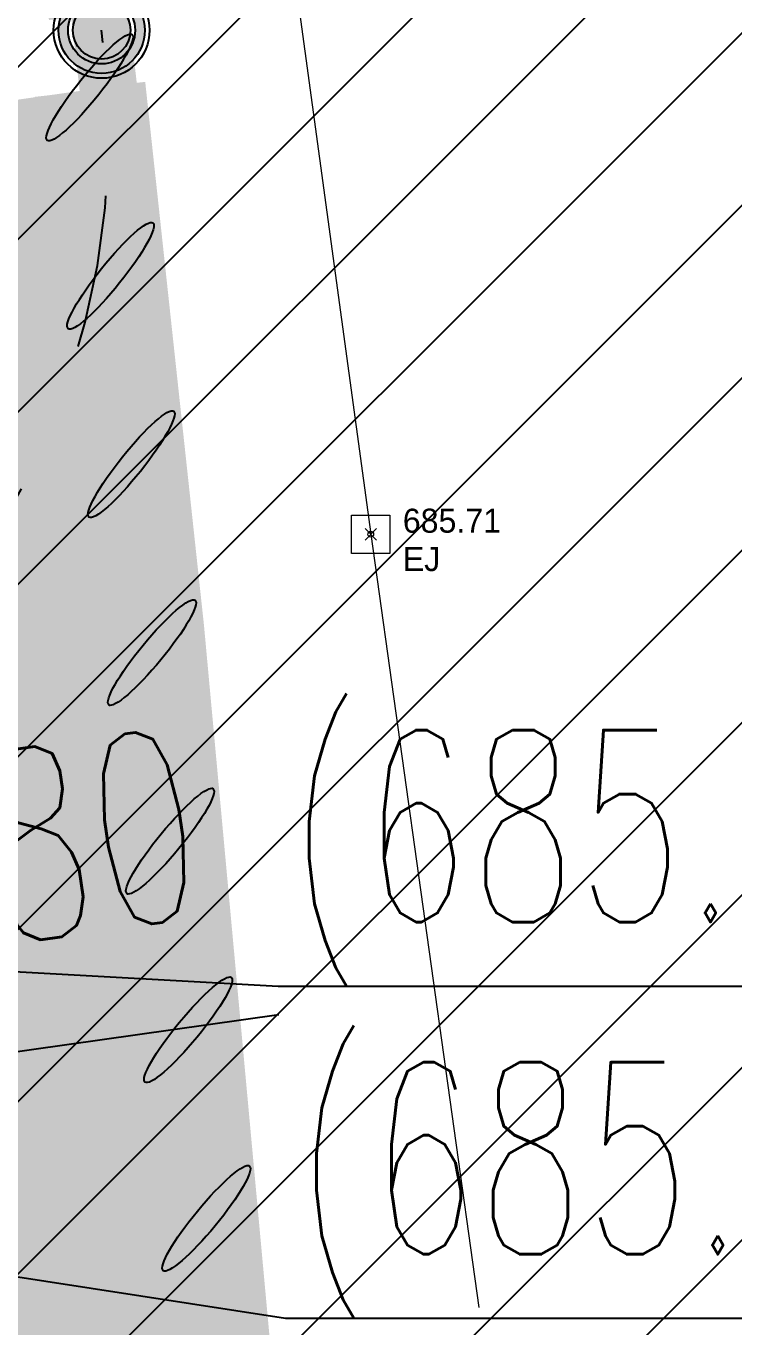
# Model space of a CAD drawing. Extents: x 350769 to 354978, y 6304672 to 6307963.
# Drawn here: x 352711.96 to 352715.65, y 6306043.65 to 6306050.43 of the extents above; entities that cross this region are included whole.
import ezdxf
from ezdxf import colors
from ezdxf.entities.mleader import LeaderData, LeaderLine
from ezdxf.math import Vec2, Vec3

# ---------------------------------------------------------------- set-up
doc = ezdxf.new("R2010")
doc.units = 0
doc.header["$PDMODE"] = 35
doc.header["$PDSIZE"] = 0.03
for name, pattern in [('1-1', [2, 1, -1]), ('CENTER', [50.800000000000004, 31.75, -6.35, 6.35, -6.35]), ('CONTINUA', [0]), ('CONTINUOS', [0]), ('DASHED', [19.049999999999997, 12.7, -6.35]), ('HIDDEN', [9.524999999999999, 6.35, -3.175])]:
    doc.linetypes.add(name, pattern=pattern)
doc.layers.get('0').update_dxf_attribs({"linetype": 'CONTINUOUS'})
doc.layers.get('Defpoints').update_dxf_attribs({"linetype": 'CONTINUOUS'})
for name, color, linetype in [('00_Demarcacion Existente', 252, 'CONTINUOUS'), ('01_Dem Ext_Transl_niv.anillo', 130, 'CONTINUOUS'), ('01_Dem Ext_Vereda HC', 1, 'CONTINUOUS'), ('02_Geo ext_Acotamiento', 7, 'CONTINUOUS'), ('03_S3_Pav ext_Cota', 2, 'CONTINUOUS'), ('1-Dem-Proy-Bolardo Ciclovia', 251, 'CONTINUOUS'), ('2-ACHURADO PAVIMENTO HORMIGON 3', 8, 'CONTINUOUS'), ('3-PAVIMENTO EJE', 161, 'CENTER'), ('C-TINN', 5, 'CONTINUOUS'), ('LE_proyección abajo', 4, 'HIDDEN'), ('Lot_ET1_ 8-DEM EXT DEMARCACION CICLOVIA', 210, 'CONTINUOUS'), ('V-NODE-TEXT DIC 2012', 31, 'CONTINUOUS')]:
    doc.layers.add(name, color=color, linetype=linetype)
doc.layers.add('0_ASD_TOPOGRAFIA_ELEMENTOS', color=7, linetype='CONTINUOS', lineweight=5, true_color=0xbdbdbd)
doc.styles.add('ROMANS', font='romans.shx', dxfattribs={"width": 0.65})
doc.dimstyles.new('Principal', dxfattribs={"dimscale": 0, "dimtxt": 2, "dimasz": 2, "dimexe": 1, "dimexo": 1, "dimtad": 1, "dimrnd": 0.05, "dimzin": 1, "dimtxsty": 'ROMANS', "dimcen": 2.5, "dimclrt": 2, "dimaunit": 2, "dimadec": 0, "dimazin": 0, "dimtfac": 1, "dimtmove": 0, "dimatfit": 3, "dimfxl": 1, "dimfxlon": 1, "dimarcsym": 0})

# ---------------------------------------------------------------- blocks, each defined once
blk = doc.blocks.new('SEPA')
at = {"linetype": 'ByBlock'}
blk.add_ellipse((0, 0), major_axis=(-0.25, 0.2500000000000001), ratio=0.1697056274847714, start_param=-1.570796326794897, end_param=4.71238898038469, dxfattribs=at)
blk = doc.blocks.new('A$C66036E5C')
at = {"layer": 'LE_proyección abajo', "color": 210, "linetype": 'DASHED', "ltscale": 20}
blk.add_arc((482.7584485073039, 724.5894825345222), 31.90839099002005, 209.6640954582874, 163.5204834558228, dxfattribs=at)
blk = doc.blocks.new('_Dot')
at = {"color": 0, "linetype": 'ByBlock', "lineweight": -2}
blk.add_line((-0.5, 0), (-1, 0), dxfattribs=at)
at = {"color": 0, "linetype": 'ByBlock', "const_width": 0.5}
blk.add_lwpolyline([(-0.25, 0, 1), (0.25, 0, 1)], format="xyb", close=True, dxfattribs=at)
blk = doc.blocks.new('*D1302')
at = {"layer": '02_Geo ext_Acotamiento', "color": 0, "lineweight": -2, "transparency": 16777216}
for p, q in [((352710.7862515657, 6306044.928040219), (352713.2745873565, 6306045.27993888)), ((352709.1297682128, 6306042.29245642), (352710.7862515657, 6306044.928040219)), ((352708.2385947763, 6306042.166427312), (352708.1685817788, 6306042.661501226)), ((352711.0110894775, 6306042.558511523), (352712.0012373051, 6306042.698537518)), ((352708.2385947763, 6306042.166427312), (352710.0209416496, 6306042.418485528)), ((352708.2385947763, 6306042.166427312), (352710.0209416496, 6306042.418485528)), ((352710.0209416496, 6306042.418485528), (352710.0909546471, 6306041.923411614)), ((352707.2484469484, 6306042.026401318), (352706.2582991207, 6306041.886375323))]:
    blk.add_line(p, q, dxfattribs=at)
at = {"layer": '02_Geo ext_Acotamiento', "color": 0, "transparency": 16777216}
for points in [[(352710.9877518116, 6306042.723536161), (352711.0344271433, 6306042.393486884), (352710.0209416496, 6306042.418485528)], [(352707.2251092825, 6306042.191425956), (352707.2717846142, 6306041.86137668), (352708.2385947763, 6306042.166427312)]]:
    blk.add_solid(points, dxfattribs=at)
at = {"layer": 'Defpoints', "color": 0, "transparency": 16777216}
for p in [(352709.9967613433, 6306042.589468621), (352710.0209416496, 6306042.418485528), (352708.2423465232, 6306042.139898066)]:
    blk.add_point(p, dxfattribs=at)
at = {"layer": '02_Geo ext_Acotamiento', "color": 2, "transparency": 16777216, "insert": (352711.9033125312, 6306046.002784452), "char_height": 1, "attachment_point": 5, "rotation": 8.049350465522451, "style": 'ROMANS'}
blk.add_mtext('1,80', dxfattribs=at)
blk = doc.blocks.new('J-BOLARDO-CICLOVIA')
h = blk.add_hatch(color=5)
h.dxf.hatch_style = 1
edge = h.paths.add_edge_path()
edge.add_arc((-5.820766091346741e-11, -9.313225746154785e-10), 0.1746571833500639, 0, 360)
edge = h.paths.add_edge_path()
edge.add_arc((0, 0), 0.22465718339663, 0, 180)
edge.add_arc((0, 0), 0.22465718339663, 180, 360)
h = blk.add_hatch(color=5)
h.dxf.hatch_style = 1
edge = h.paths.add_edge_path()
edge.add_arc((0, 0), 0.1496571833898608, 0, 360)
for radius in [0.2496571833898608, 0.2246571833898608, 0.1746571833898608, 0.1496571833898608]:
    blk.add_circle((0, 0), radius)
blk = doc.blocks.new('TOPOGRAFIA')
at = {"layer": '3-PAVIMENTO EJE', "color": 9, "lineweight": 0, "true_color": 0xbdbdbd, "flags": 128}
blk.add_lwpolyline([(390709.9129999999, 6303075.198), (390711.146, 6303066.592999999), (390712.583, 6303056.374), (390713.754, 6303047.782000001), (390714.45, 6303042.802999999), (390715.826, 6303033.012), (390717.498, 6303021.297), (390719.055, 6303010.605), (390721.22, 6302995.419)], dxfattribs=at)
at = {"layer": 'C-TINN', "color": 9, "linetype": 'Continuous', "lineweight": 0, "true_color": 0xbdbdbd, "elevation": 685.707}
blk.add_lwpolyline([(390713.654, 6303047.682), (390713.654, 6303047.881999999), (390713.854, 6303047.881999999), (390713.854, 6303047.682), (390713.654, 6303047.682)], dxfattribs=at)
at = {"layer": 'C-TINN', "color": 9, "linetype": 'Continuous', "lineweight": 0, "true_color": 0xbdbdbd}
blk.add_point((390713.754, 6303047.782, 685.707), dxfattribs=at)
at = {"layer": 'V-NODE-TEXT DIC 2012', "color": 9, "lineweight": 0, "true_color": 0xbdbdbd}
blk.add_point((390713.754, 6303047.782), dxfattribs=at)
for s, p in [('685.71', (390713.9207893219, 6303047.790210677)), ('EJ', (390713.9207893219, 6303047.590210678))]:
    blk.add_text(s, height=0.125, dxfattribs=at).set_placement(p)

msp = doc.modelspace()

# ---------------------------------------------------------------- hatches: boundary and pattern name
at = {"layer": '00_Demarcacion Existente'}
h = msp.add_hatch(color=253, dxfattribs=at)
h.dxf.hatch_style = 1
h.paths.add_polyline_path([(352709.8012281299, 6306049.748898434), (352712.291936718, 6306050.098354648), (352712.9393117668, 6306044.542747508), (352713.282621615, 6306040.558812944), (352713.6572253772, 6306036.070591214), (352713.7875968575, 6306034.584185553), (352714.2731324331, 6306029.611264719), (352714.4895114821, 6306027.609766426), (352714.9794760399, 6306023.646298225), (352715.1156036961, 6306022.568164718), (352713.0823215737, 6306022.286813159)])
at = {"layer": '01_Dem Ext_Vereda HC'}
h = msp.add_hatch(dxfattribs=at)
h.set_pattern_fill('ANSI37', color=256, scale=0.1, style=0)
h.set_pattern_definition([(45, (0, 0), (-0.2245064030267289, 0.2245064030267289), []), (135, (0, 0), (-0.2245064030267289, -0.2245064030267288), [])])
edge = h.paths.add_edge_path()
edge.add_line((352706.6138017186, 6306052.606426338), (352705.6397006552, 6306052.46843069))
edge.add_line((352705.6397006552, 6306052.46843069), (352705.6246681602, 6306052.45940659))
edge.add_line((352705.6246681602, 6306052.45940659), (352710.5736367017, 6306019.163261436))
edge.add_line((352710.5736367017, 6306019.163261436), (352711.6318017173, 6306019.308426337))
edge.add_line((352711.6318017173, 6306019.308426337), (352712.5235633319, 6306019.647972762))
edge.add_line((352712.5235633319, 6306019.647972762), (352707.6399234733, 6306052.504593334))
edge.add_arc((352706.8136094784, 6306049.399010234), 3.213633645272045, 75.10030627151744, 93.56466585267395)
at = {"layer": '2-ACHURADO PAVIMENTO HORMIGON 3'}
h = msp.add_hatch(dxfattribs=at)
h.set_pattern_fill('ANSI31', color=256, scale=0.2)
h.set_pattern_definition([(45, (-167.0934497607523, -618.2674995297566), (-0.4490128060534577, 0.4490128060534577), [])])
edge = h.paths.add_edge_path()
edge.add_arc((352725.8014872428, 6306039.460211772), 31.90839103029276, 112.8989570751179, 124.7660204018303)
edge.add_line((352707.6064777434, 6306065.672557097), (352708.5708500112, 6306058.933516975))
edge.add_line((352708.5708500112, 6306058.933516975), (352709.561383064, 6306059.070791414))
edge.add_line((352709.561383064, 6306059.070791414), (352710.110900268, 6306055.105632856))
edge.add_line((352710.110900268, 6306055.105632856), (352710.6368215142, 6306051.132847753))
edge.add_line((352710.6368215142, 6306051.132847753), (352711.1290201565, 6306047.154237834))
edge.add_line((352711.1290201565, 6306047.154237834), (352711.5882846831, 6306043.173039287))
edge.add_line((352711.5882846831, 6306043.173039287), (352712.0293023196, 6306039.193430718))
edge.add_line((352712.0293023196, 6306039.193430718), (352712.4698263224, 6306035.218276583))
edge.add_line((352712.4698263224, 6306035.218276583), (352712.9276335164, 6306031.249711096))
edge.add_line((352712.9276335164, 6306031.249711096), (352713.4177738185, 6306027.287739489))
edge.add_line((352713.4177738185, 6306027.287739489), (352713.9417759222, 6306023.329451476))
edge.add_line((352713.9417759222, 6306023.329451476), (352714.4903149946, 6306019.371350899))
edge.add_line((352714.4903149946, 6306019.371350899), (352715.9331204444, 6306009.116171985))
edge.add_arc((352725.8014872195, 6306039.460211798), 31.90839098047501, 251.9846463508997, 263.1178524608985)
edge.add_line((352721.9779843243, 6306007.781729502), (352713.3857031197, 6306068.853981907))
at = {"layer": 'Lot_ET1_ 8-DEM EXT DEMARCACION CICLOVIA'}
h = msp.add_hatch(dxfattribs=at)
h.set_pattern_fill('SWAMP', color=210, scale=0.03, style=0)
h.set_pattern_definition([(0, (0, 0), (0.3809999999999999, 0.6599113570859999), [0.09524999999999999, -0.6667500000000001]), (90, (0.04762500000651926, 0), (-0.3809999999999999, 0.6599113570859999), [0.04762499999999999, -1.272197714172]), (90, (0.05953124997904524, 0), (-0.3809999999999999, 0.6599113570859999), [0.0381, -1.281722714172]), (90, (0.03571874997578561, 0), (-0.3809999999999999, 0.6599113570859999), [0.0381, -1.281722714172]), (59.99999999999999, (0.07143750000977889, 0), (-0.3809999994823399, 0.6599113573848712), [0.03048, -0.73152]), (120, (0.02381250000325963, 0), (-0.7619999994823399, 2.988713276863564e-10), [0.03047999999999998, -0.7315199999999994])])
edge = h.paths.add_edge_path()
edge.add_arc((352725.8014871066, 6306039.460212135), 31.90839064269531, 107.8421133090698, 112.8989571036893)
edge.add_line((352713.3857031197, 6306068.853981907), (352721.9779843242, 6306007.781729502))
edge.add_arc((352725.8014871494, 6306039.460211182), 31.9083903609411, 263.1178524531685, 264.96825871763)
edge.add_line((352723.0028784557, 6306007.674787403), (352721.1129291894, 6306021.108176731))
edge.add_arc((352935.9966677501, 6306051.340261434), 217.0000000998474, 182.8965985719763, 188.0084047607279, ccw=False)
edge.add_arc((352496.5588297481, 6306029.105455484), 222.9999999723079, 2.896598569926254, 8.008404804046092)
edge.add_line((352717.384054015, 6306060.173450513), (352716.0249140782, 6306069.833951009))

# ---------------------------------------------------------------- linework, layer by layer
at = {"layer": '00_Demarcacion Existente', "color": 210, "linetype": '1-1', "ltscale": 0.8}
msp.add_arc((352708.3891230123, 6306049.866945322), 4, 298.0776149042097, 7.755148726455968, dxfattribs=at)
at = {"layer": '01_Dem Ext_Transl_niv.anillo', "const_width": 0.1, "flags": 128}
for points in [[(352712.529938539, 6306050.132711926), (352712.8356055474, 6306047.305303272), (352713.2029990126, 6306043.317598405), (352713.8694588554, 6306035.332575705), (352714.2368523207, 6306031.344870838), (352714.6670027306, 6306027.365995273), (352715.1621381408, 6306023.396262475), (352715.5664003482, 6306020.43778477)], [(352715.2685521818, 6306020.396892515), (352714.8625486181, 6306023.354113098), (352714.3574711219, 6306027.322447141), (352713.9069810253, 6306031.298461107), (352713.5092067629, 6306035.281891686), (352712.7710529905, 6306043.256827737), (352712.3732787282, 6306047.240258317), (352712.0531564846, 6306050.06564897)]]:
    msp.add_lwpolyline(points, dxfattribs=at)
at = {"layer": 'Lot_ET1_ 8-DEM EXT DEMARCACION CICLOVIA', "color": 210, "linetype": '1-1', "ltscale": 0.5, "flags": 128}
msp.add_lwpolyline([(352710.6842299163, 6306062.933208883, 0.5, 0.5, 0), (352711.1948699849, 6306059.303693411, 0.5, 0.5, 0), (352711.7362249534, 6306055.341942377, 0.5, 0.5, 0), (352712.2309254013, 6306051.375696871, 0.5, 0.5, 0), (352712.3269490317, 6306050.487481801, 0, 0, 0)], format="xyseb", dxfattribs=at)
at = {"layer": 'Lot_ET1_ 8-DEM EXT DEMARCACION CICLOVIA', "color": 210, "linetype": '1-1', "ltscale": 0.5, "const_width": 0.3, "flags": 128}
msp.add_lwpolyline([(352715.4912779824, 6306020.53776498), (352715.1841943354, 6306023.507324578), (352714.679489598, 6306027.472729899), (352714.2293804415, 6306031.445381698), (352713.8318611049, 6306035.426259373), (352713.0937073325, 6306043.401195425), (352712.6956781443, 6306047.387178908), (352712.3442484891, 6306050.488887969)], dxfattribs=at)

# ---------------------------------------------------------------- block references
msp.add_blockref('A$C66036E5C', (352243.0430387156, 6305314.870729272))
at = {"layer": '01_Dem Ext_Transl_niv.anillo', "linetype": 'CONTINUA'}
for p, rotation in [((352712.2904082406, 6306050.109223482), 276.3171665931479), ((352712.3990099335, 6306049.128216513), 276.3171665931479), ((352712.5076116264, 6306048.147209546), 276.3171665931479), ((352712.6146464268, 6306047.16604065), 275.4831540151379), ((352712.7089573208, 6306046.183556831), 275.4831540151379), ((352712.8032682147, 6306045.201073011), 275.4831540151379), ((352712.8975791087, 6306044.218589191), 275.4831540151379)]:
    msp.add_blockref('SEPA', p, dxfattribs=dict(at, rotation=rotation))
at = {"layer": '1-Dem-Proy-Bolardo Ciclovia'}
msp.add_blockref('J-BOLARDO-CICLOVIA', (352712.3525381138, 6306050.406705206), dxfattribs=at)

# ---------------------------------------------------------------- dimensions: what is measured, and where the dimension line sits
at = {"layer": '02_Geo ext_Acotamiento'}
dim = msp.add_linear_dim(base=(352710.0209416496, 6306042.418485528), p1=(352708.2423465232, 6306042.139898066), p2=(352709.9967613433, 6306042.589468621), angle=188.0493504655225, dimstyle='Principal', override={"dimfxl": 0.22}, dxfattribs=at)
dim.commit()
dim.dimension.update_dxf_attribs({"geometry": '*D1302', "text_midpoint": (352711.0956727618, 6306044.971798343), "dimtype": 160})

# ---------------------------------------------------------------- leaders
at = {"layer": '03_S3_Pav ext_Cota'}
ml = msp.add_multileader_mtext('Standard', dxfattribs=at)
ml.set_content('{\\C256;(685.65)}', color=2, style='ROMANS')
ml.set_leader_properties(color=7)
ml.set_arrow_properties(name='DOT')
ml.build(insert=Vec2(0, 0))
ml.multileader.update_dxf_attribs({"text_left_attachment_type": 6, "text_right_attachment_type": 6, "dogleg_length": 0, "arrow_head_size": 0.5})
ctx = ml.context
ctx.base_point, ctx.char_height, ctx.arrow_head_size, ctx.landing_gap_size, ctx.plane_origin, ctx.plane_x_axis, ctx.plane_y_axis = Vec3(352713.2717152258, 6306045.428755236, -1.539721011310205e-09), 1, 0.5, 0.05000000250530529, Vec3(352762.8878559791, 6306086.314405386, 2.308442329308913e-07), Vec3(1, 0, 5.672434878555774e-09), Vec3(6.806587941347077e-18, 1, -1.199941134111365e-09)
ctx.left_attachment, ctx.right_attachment = 6, 6
notes = []
notes.append((ctx, [(0, (1, 1, 0), (352713.2717152258, 6306045.428755236, -1.539721011310205e-09), (1, 0, 5.672434878555774e-09), 0, [(0, [(352707.7339222612, 6306045.734765461, -3.331970113743548e-08)], 0, [])])]))
ctx.mtext.insert, ctx.mtext.text_direction, ctx.mtext.defined_height, ctx.mtext.line_spacing_factor, ctx.mtext.line_spacing_style, ctx.mtext.flow_direction, ctx.mtext.extrusion = Vec3(352713.3217152283, 6306046.762088569, -2.856020765319721e-09), Vec3(1, 0, 5.672434878555774e-09), 1.006279192244013, 0.8999999999999998, 2, 5, Vec3(-5.672434878555774e-09, 1.19994113411135e-09, 1)
ml = msp.add_multileader_mtext('Standard', dxfattribs=at)
ml.set_content('{\\C256;(685.46)}', color=2, style='ROMANS')
ml.set_leader_properties(color=7)
ml.set_arrow_properties(name='DOT')
ml.build(insert=Vec2(0, 0))
ml.multileader.update_dxf_attribs({"text_left_attachment_type": 6, "text_right_attachment_type": 6, "dogleg_length": 0, "arrow_head_size": 0.5})
ctx = ml.context
ctx.base_point, ctx.char_height, ctx.arrow_head_size, ctx.landing_gap_size, ctx.plane_origin, ctx.plane_x_axis, ctx.plane_y_axis = Vec3(352713.3098597999, 6306043.699119141, -1.963333556058532e-09), 1, 0.5, 0.05000000250530529, Vec3(352762.9832814583, 6306084.502523307, 2.308442329308913e-07), Vec3(1, 0, 5.672434878555774e-09), Vec3(6.806587941347077e-18, 1, -1.199941134111365e-09)
ctx.left_attachment, ctx.right_attachment = 6, 6
notes.append((ctx, [(0, (1, 1, 0), (352713.3098597999, 6306043.699119141, -1.963333556058532e-09), (1, 0, 5.672434878555774e-09), 0, [(0, [(352703.773204849, 6306045.175553165, -5.783103754863246e-08)], 0, [])])]))
ctx.mtext.insert, ctx.mtext.text_direction, ctx.mtext.defined_height, ctx.mtext.line_spacing_factor, ctx.mtext.line_spacing_style, ctx.mtext.flow_direction, ctx.mtext.extrusion = Vec3(352713.3598598024, 6306045.032452474, -3.279633310068048e-09), Vec3(1, 0, 5.672434878555774e-09), 1.006279192244013, 0.8999999999999998, 2, 5, Vec3(-5.672434878555774e-09, 1.19994113411135e-09, 1)
for ctx, leaders in notes:
    for number, flags, end, landing, length, lines in leaders:
        leader = LeaderData()
        leader.index, (leader.has_last_leader_line, leader.has_dogleg_vector, leader.attachment_direction) = number, flags
        leader.last_leader_point, leader.dogleg_vector, leader.dogleg_length = Vec3(end), Vec3(landing), length
        for number, points, colour, breaks in lines:
            line = LeaderLine()
            line.index, line.vertices, line.color, line.breaks = number, Vec3.list(points), colors.encode_raw_color(colour), breaks
            leader.lines.append(line)
        ctx.leaders.append(leader)

# ---------------------------------------------------------------- next in the draw order: block references
at = {"layer": '0_ASD_TOPOGRAFIA_ELEMENTOS', "color": 30, "true_color": 0xf26507}
msp.add_blockref('TOPOGRAFIA', (-38000, 3000), dxfattribs=at)

doc.saveas('drawing.dxf')
